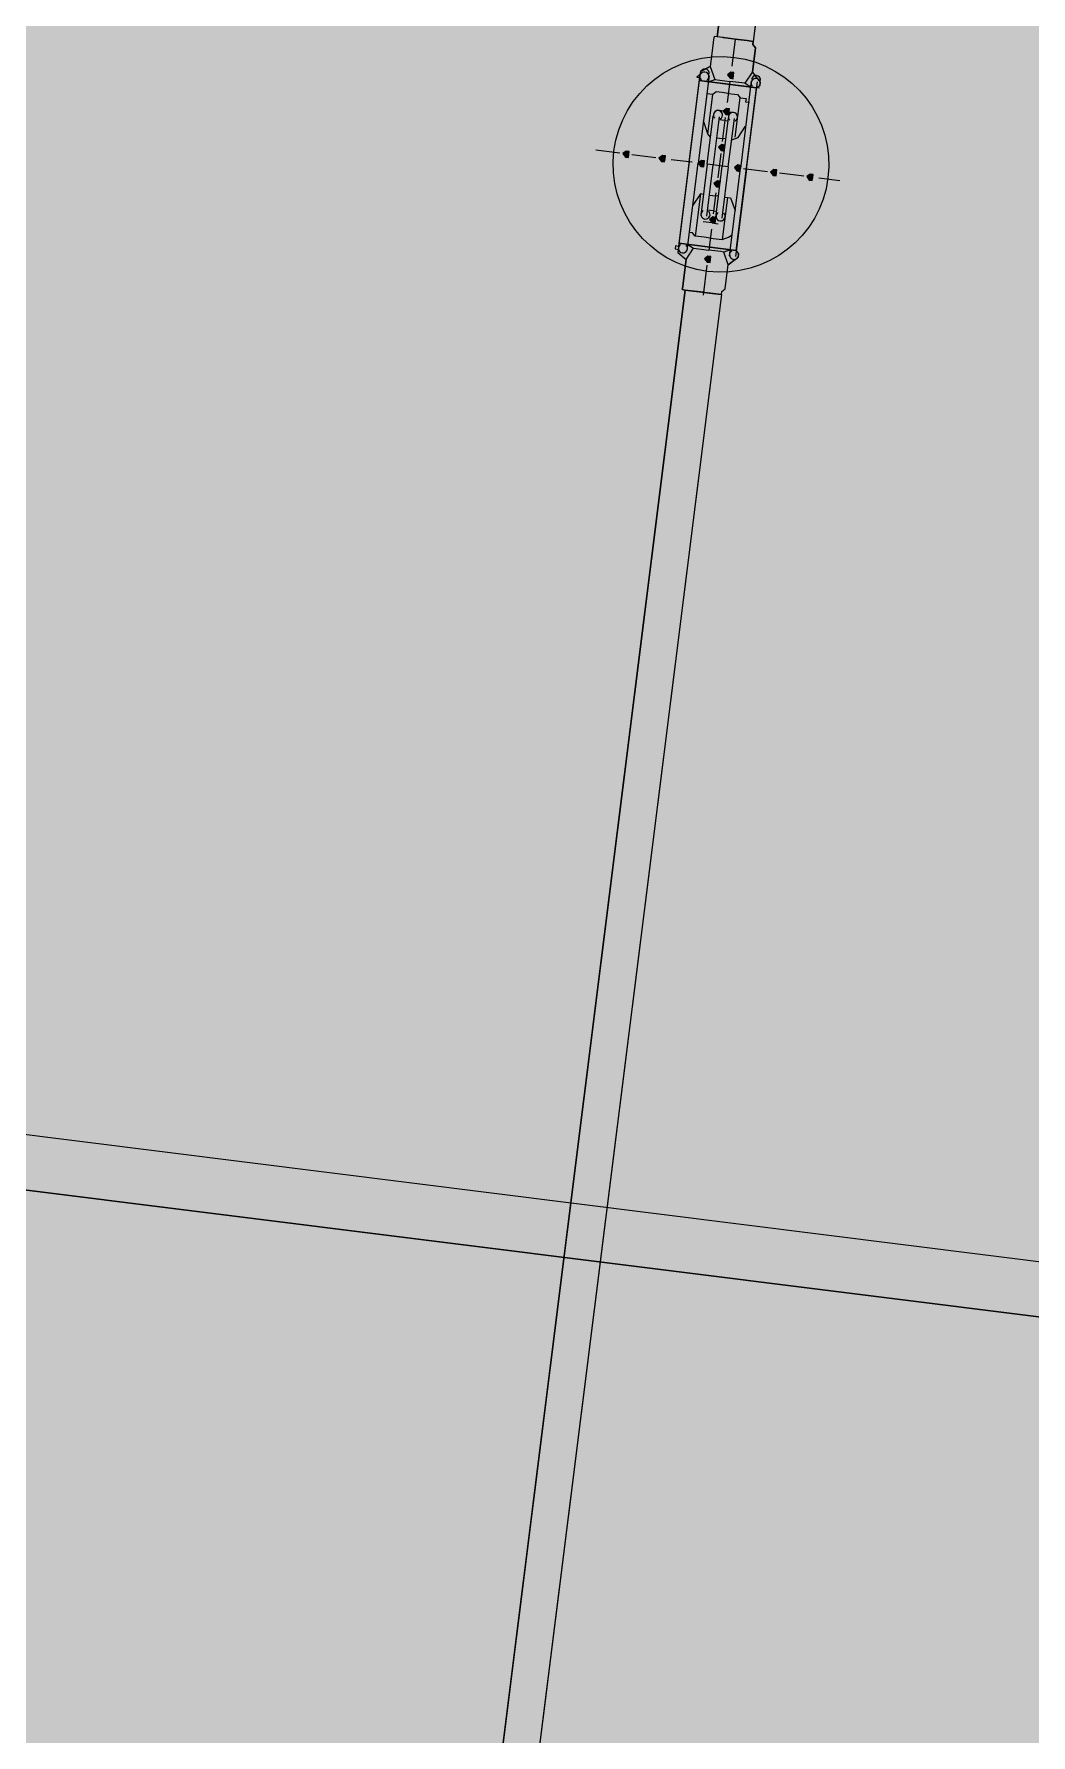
# Model space of a CAD drawing. Header units: metres. Extents: x -4 to 509425, y 7549 to 4732445.
# Drawn here: x 476022.041 to 476024.82, y 4719750.175 to 4719754.916 of the extents above; entities that cross this region are included whole.
import ezdxf

# ---------------------------------------------------------------- set-up
doc = ezdxf.new("R2010")
doc.units = ezdxf.units.M
doc.header["$LTSCALE"] = 0.01
doc.header["$MEASUREMENT"] = 0
doc.layers.get('0').update_dxf_attribs({"lineweight": 0})
doc.layers.add('_SUBESTACIÓN', color=1, linetype='Continuous')
doc.layers.add('SUBESTACION LA VID', color=253, linetype='Continuous')

# ---------------------------------------------------------------- blocks, each defined once
blk = doc.blocks.new('A$Cfff6051d')
at = {"layer": 'SUBESTACION LA VID', "transparency": 33554687}
h = blk.add_hatch(color=256, dxfattribs=at)
h.dxf.hatch_style = 2
h.paths.add_polyline_path([(476023.9911, 4719754.8003), (476023.9921, 4719754.8087), (476023.9837, 4719754.8097), (476023.9743, 4719754.8024), (476023.9816, 4719754.7929), (476023.99, 4719754.7919)])
h = blk.add_hatch(color=256, dxfattribs=at)
h.dxf.hatch_style = 2
h.paths.add_polyline_path([(476023.9784, 4719754.6994), (476023.9795, 4719754.7078), (476023.9711, 4719754.7089), (476023.9616, 4719754.7016), (476023.969, 4719754.6921), (476023.9774, 4719754.691)])
h = blk.add_hatch(color=256, dxfattribs=at)
h.dxf.hatch_style = 2
h.paths.add_polyline_path([(476023.9658, 4719754.5986), (476023.9668, 4719754.607), (476023.9584, 4719754.6081), (476023.949, 4719754.6008), (476023.9563, 4719754.5913), (476023.9647, 4719754.5902)])
h = blk.add_hatch(color=256, dxfattribs=at)
h.dxf.hatch_style = 2
h.paths.add_polyline_path([(476023.6991, 4719754.5809), (476023.7001, 4719754.5893), (476023.6917, 4719754.5903), (476023.6823, 4719754.583), (476023.6896, 4719754.5735), (476023.698, 4719754.5725)])
h = blk.add_hatch(color=256, dxfattribs=at)
h.dxf.hatch_style = 2
h.paths.add_polyline_path([(476023.7999, 4719754.5683), (476023.8009, 4719754.5767), (476023.7925, 4719754.5777), (476023.7831, 4719754.5704), (476023.7904, 4719754.5609), (476023.7988, 4719754.5599)])
h = blk.add_hatch(color=256, dxfattribs=at)
h.dxf.hatch_style = 2
h.paths.add_polyline_path([(476023.9091, 4719754.5546), (476023.9101, 4719754.563), (476023.9017, 4719754.564), (476023.8923, 4719754.5567), (476023.8996, 4719754.5472), (476023.908, 4719754.5462)])
h = blk.add_hatch(color=256, dxfattribs=at)
h.dxf.hatch_style = 2
h.paths.add_polyline_path([(476023.9531, 4719754.4978), (476023.9542, 4719754.5062), (476023.9458, 4719754.5073), (476023.9363, 4719754.4999), (476023.9437, 4719754.4905), (476023.9521, 4719754.4894)])
h = blk.add_hatch(color=256, dxfattribs=at)
h.dxf.hatch_style = 2
h.paths.add_polyline_path([(476024.0099, 4719754.5419), (476024.0109, 4719754.5503), (476024.0025, 4719754.5514), (476023.9931, 4719754.544), (476024.0004, 4719754.5346), (476024.0088, 4719754.5335)])
h = blk.add_hatch(color=256, dxfattribs=at)
h.dxf.hatch_style = 2
h.paths.add_polyline_path([(476024.1107, 4719754.5293), (476024.1117, 4719754.5377), (476024.1033, 4719754.5387), (476024.0939, 4719754.5314), (476024.1012, 4719754.5219), (476024.1096, 4719754.5209)])
h = blk.add_hatch(color=256, dxfattribs=at)
h.dxf.hatch_style = 2
h.paths.add_polyline_path([(476024.2115, 4719754.5167), (476024.2125, 4719754.5251), (476024.2041, 4719754.5261), (476024.1947, 4719754.5188), (476024.202, 4719754.5093), (476024.2104, 4719754.5083)])
h = blk.add_hatch(color=256, dxfattribs=at)
h.dxf.hatch_style = 2
h.paths.add_polyline_path([(476023.9405, 4719754.397), (476023.9416, 4719754.4054), (476023.9332, 4719754.4065), (476023.9237, 4719754.3991), (476023.9311, 4719754.3897), (476023.9395, 4719754.3886)])
h = blk.add_hatch(color=256, dxfattribs=at)
h.dxf.hatch_style = 2
h.paths.add_polyline_path([(476023.9268, 4719754.2878), (476023.9279, 4719754.2962), (476023.9195, 4719754.2973), (476023.91, 4719754.2899), (476023.9174, 4719754.2805), (476023.9258, 4719754.2794)])
at = {"layer": 'SUBESTACION LA VID', "lineweight": 15}
for p, q in [((476024.621, 4719760.3014), (476023.9449, 4719754.9084)), ((476024.7218, 4719760.2888), (476024.0457, 4719754.8958)), ((476071.4612, 4719745.6493), (475975.7142, 4719757.6531)), ((476071.4423, 4719745.4981), (475975.6953, 4719757.5019)), ((476023.9953, 4719754.9021), (476023.9858, 4719754.8265)), ((476023.8671, 4719754.5598), (476023.8976, 4719754.8034)), ((476023.9228, 4719754.8003), (476023.8923, 4719754.5567)), ((476023.9196, 4719754.6386), (476023.9333, 4719754.7478)), ((476023.9207, 4719754.7835), (476023.9386, 4719754.7898)), ((476023.9386, 4719754.7898), (476023.9806, 4719754.7845)), ((476023.9806, 4719754.7845), (476023.9732, 4719754.7257)), ((476024.0142, 4719754.7803), (476023.9806, 4719754.7845)), ((476024.0404, 4719754.7855), (476024.0099, 4719754.5419)), ((476024.0383, 4719754.7687), (476024.0226, 4719754.7792)), ((476024.0267, 4719754.5398), (476024.0572, 4719754.7834)), ((476023.97, 4719754.7005), (476023.9448, 4719754.7037)), ((476023.97, 4719754.7005), (476023.9868, 4719754.6984)), ((476023.9952, 4719754.6291), (476024.0089, 4719754.7383)), ((476023.9175, 4719754.5535), (476023.9343, 4719754.6879)), ((476023.9511, 4719754.6858), (476023.9343, 4719754.5514)), ((476023.9669, 4719754.6753), (476023.9501, 4719754.6774)), ((476023.9679, 4719754.6837), (476023.9595, 4719754.6165)), ((476023.9763, 4719754.6826), (476023.9595, 4719754.5482)), ((476023.9669, 4719754.6753), (476023.9753, 4719754.6742)), ((476023.9763, 4719754.5461), (476023.9931, 4719754.6805)), ((476023.9437, 4719754.627), (476023.9605, 4719754.6249)), ((476023.9689, 4719754.6238), (476023.9605, 4719754.6249)), ((476023.6739, 4719754.5841), (476023.6067, 4719754.5925)), ((476023.7747, 4719754.5714), (476023.7075, 4719754.5798)), ((476023.8755, 4719754.5588), (476023.8167, 4719754.5661)), ((476023.8671, 4719754.5598), (476023.8365, 4719754.3162)), ((476023.8617, 4719754.3131), (476023.8923, 4719754.5567)), ((476023.9553, 4719754.5829), (476023.9469, 4719754.5157)), ((476023.9175, 4719754.5535), (476023.8996, 4719754.4107)), ((476023.9164, 4719754.4086), (476023.9343, 4719754.5514)), ((476023.9763, 4719754.5461), (476023.9175, 4719754.5535)), ((476023.9416, 4719754.4054), (476023.9595, 4719754.5482)), ((476023.9763, 4719754.5461), (476023.9584, 4719754.4033)), ((476023.9793, 4719754.2983), (476024.0099, 4719754.5419)), ((476024.0267, 4719754.5398), (476023.9961, 4719754.2962)), ((476024.0855, 4719754.5324), (476024.0183, 4719754.5409)), ((476024.1863, 4719754.5198), (476024.1191, 4719754.5282)), ((476024.2871, 4719754.5072), (476024.2283, 4719754.5145)), ((476023.8985, 4719754.4706), (476023.8838, 4719754.353)), ((476023.9237, 4719754.4674), (476023.9405, 4719754.4653)), ((476023.9416, 4719754.4737), (476023.9342, 4719754.4149)), ((476023.9489, 4719754.4642), (476023.9405, 4719754.4653)), ((476023.9741, 4719754.4611), (476023.9594, 4719754.3435)), ((476023.9353, 4719754.4233), (476023.9185, 4719754.4254)), ((476023.9353, 4719754.4233), (476023.9437, 4719754.4222)), ((476023.9311, 4719754.3897), (476023.9059, 4719754.3928)), ((476023.929, 4719754.3729), (476023.9216, 4719754.3141)), ((476023.9311, 4719754.3897), (476023.9479, 4719754.3876)), ((476023.8638, 4719754.3299), (476023.8796, 4719754.3194)), ((476023.8796, 4719754.3194), (476023.9216, 4719754.3141)), ((476023.9163, 4719754.2721), (476023.9058, 4719754.1881)), ((476023.9552, 4719754.3099), (476023.9216, 4719754.3141)), ((476023.9814, 4719754.3151), (476023.9636, 4719754.3088)), ((476023.8564, 4719754.2028), (476023.1803, 4719748.8098)), ((476023.9572, 4719754.1902), (476023.2811, 4719748.7971))]:
    blk.add_line(p, q, dxfattribs=at)
at = {"layer": 'SUBESTACION LA VID', "lineweight": 0}
blk.add_line((476023.8564, 4719754.2028), (476023.9572, 4719754.1902), dxfattribs=at)
at = {"layer": 'SUBESTACION LA VID', "lineweight": 15}
for points in [[(476024.621, 4719760.3014), (476024.7218, 4719760.2888), (476024.0457, 4719754.8958), (476023.9449, 4719754.9084), (476024.621, 4719760.3014)], [(476071.4423, 4719745.4981), (476071.4612, 4719745.6493), (475975.7142, 4719757.6531), (475975.6953, 4719757.5019), (476071.4423, 4719745.4981)], [(476023.8586, 4719754.2879), (476023.8512, 4719754.2291), (476023.8501, 4719754.2207), (476023.8491, 4719754.2123), (476023.848, 4719754.2039), (476023.8564, 4719754.2028), (476023.8648, 4719754.2017), (476023.8732, 4719754.2007), (476023.89, 4719754.1986), (476023.9236, 4719754.1944), (476023.932, 4719754.1933), (476023.9404, 4719754.1923), (476023.9572, 4719754.1902), (476023.9583, 4719754.1986), (476023.9677, 4719754.2059), (476023.9688, 4719754.2143), (476023.9762, 4719754.2731), (476023.9951, 4719754.2878), (476024.0045, 4719754.2952), (476024.0056, 4719754.3036), (476023.9982, 4719754.313), (476024.0551, 4719754.7666), (476024.0646, 4719754.774), (476024.0656, 4719754.7824), (476024.0583, 4719754.7918), (476024.0436, 4719754.8107), (476024.0509, 4719754.8695), (476024.052, 4719754.8779), (476024.0447, 4719754.8874), (476024.0457, 4719754.8958), (476024.0289, 4719754.8979), (476024.0205, 4719754.899), (476024.0121, 4719754.9), (476023.9953, 4719754.9021), (476023.9785, 4719754.9042), (476023.9617, 4719754.9063), (476023.9533, 4719754.9074), (476023.9449, 4719754.9084), (476023.9365, 4719754.9095), (476023.9354, 4719754.9011), (476023.9344, 4719754.8927), (476023.9333, 4719754.8843), (476023.926, 4719754.8255), (476023.8987, 4719754.8118), (476023.8976, 4719754.8034), (476023.8882, 4719754.7961), (476023.8966, 4719754.795), (476023.8955, 4719754.7866), (476023.8386, 4719754.333), (476023.8376, 4719754.3246), (476023.8292, 4719754.3257), (476023.8281, 4719754.3173), (476023.8365, 4719754.3162), (476023.8355, 4719754.3078), (476023.8586, 4719754.2879)], [(476023.9953, 4719754.9021), (476023.9785, 4719754.9042), (476023.9617, 4719754.9063), (476023.9533, 4719754.9074), (476023.9449, 4719754.9084), (476023.9365, 4719754.9095), (476023.9354, 4719754.9011), (476023.9344, 4719754.8927), (476023.9333, 4719754.8843), (476023.926, 4719754.8255)], [(476023.9953, 4719754.9021), (476024.0121, 4719754.9), (476024.0205, 4719754.899), (476024.0289, 4719754.8979), (476024.0457, 4719754.8958), (476024.0447, 4719754.8874), (476024.052, 4719754.8779), (476024.0509, 4719754.8695), (476024.0436, 4719754.8107)], [(476023.8987, 4719754.8118), (476023.926, 4719754.8255), (476023.9386, 4719754.7898)], [(476024.0583, 4719754.7918), (476024.0436, 4719754.8107), (476024.0226, 4719754.7792), (476024.0142, 4719754.7803)], [(476023.9763, 4719754.7509), (476023.9595, 4719754.753), (476023.9427, 4719754.7551), (476023.9333, 4719754.7478), (476023.9249, 4719754.7488), (476023.9165, 4719754.7499), (476023.9154, 4719754.7415), (476023.9144, 4719754.7331)], [(476023.9763, 4719754.7509), (476023.9931, 4719754.7488), (476024.0015, 4719754.7477), (476024.0089, 4719754.7383), (476024.0257, 4719754.7362), (476024.0246, 4719754.7278), (476024.033, 4719754.7267), (476024.032, 4719754.7183)], [(476023.9269, 4719754.6291), (476023.9196, 4719754.6386), (476023.907, 4719754.6743)], [(476023.9858, 4719754.6217), (476024.0036, 4719754.628), (476024.0246, 4719754.6595)], [(476023.9069, 4719754.4695), (476023.8985, 4719754.4706), (476023.8775, 4719754.4391)], [(476023.9657, 4719754.4621), (476023.9825, 4719754.46), (476023.9951, 4719754.4243)], [(476023.9258, 4719754.3477), (476023.909, 4719754.3498), (476023.8922, 4719754.3519), (476023.8838, 4719754.353), (476023.8764, 4719754.3624), (476023.868, 4719754.3635), (476023.8691, 4719754.3719), (476023.8702, 4719754.3803)], [(476023.9258, 4719754.3477), (476023.9426, 4719754.3456), (476023.951, 4719754.3445), (476023.9594, 4719754.3435), (476023.9772, 4719754.3498), (476023.9867, 4719754.3571), (476023.9878, 4719754.3655)], [(476023.8355, 4719754.3078), (476023.8586, 4719754.2879), (476023.8796, 4719754.3194)], [(476023.9068, 4719754.1965), (476023.89, 4719754.1986), (476023.8732, 4719754.2007), (476023.8648, 4719754.2017), (476023.8564, 4719754.2028), (476023.848, 4719754.2039), (476023.8491, 4719754.2123), (476023.8501, 4719754.2207), (476023.8512, 4719754.2291), (476023.8586, 4719754.2879)], [(476023.9068, 4719754.1965), (476023.9236, 4719754.1944), (476023.932, 4719754.1933), (476023.9404, 4719754.1923), (476023.9572, 4719754.1902), (476023.9583, 4719754.1986), (476023.9677, 4719754.2059), (476023.9688, 4719754.2143), (476023.9762, 4719754.2731)], [(476023.9951, 4719754.2878), (476023.9762, 4719754.2731), (476023.9636, 4719754.3088), (476023.9552, 4719754.3099)], [(476023.8564, 4719754.2028), (476023.9572, 4719754.1902), (476023.2811, 4719748.7971), (476023.1803, 4719748.8098), (476023.8564, 4719754.2028)]]:
    blk.add_lwpolyline(points, dxfattribs=at)
at = {"layer": 'SUBESTACION LA VID', "lineweight": 0}
for points in [[(476023.9953, 4719754.9021), (476023.9617, 4719754.9063), (476024.0121, 4719754.9)], [(476024.0635, 4719754.7656), (476023.8955, 4719754.7866), (476024.0551, 4719754.7666), (476023.8955, 4719754.7866), (476024.0551, 4719754.7666)], [(476023.8386, 4719754.333), (476023.9982, 4719754.313), (476023.8386, 4719754.333)], [(476023.9572, 4719754.1902), (476023.8564, 4719754.2028), (476023.9572, 4719754.1902), (476023.8648, 4719754.2017), (476023.9404, 4719754.1923), (476023.8732, 4719754.2007)], [(476023.89, 4719754.1986), (476023.932, 4719754.1933), (476023.8732, 4719754.2007)]]:
    blk.add_lwpolyline(points, dxfattribs=at)
at = {"layer": 'SUBESTACION LA VID'}
for points in [[(476023.9911, 4719754.8003), (476023.9921, 4719754.8087), (476023.9837, 4719754.8097), (476023.9743, 4719754.8024), (476023.9816, 4719754.7929), (476023.99, 4719754.7919)], [(476023.9784, 4719754.6994), (476023.9795, 4719754.7078), (476023.9711, 4719754.7089), (476023.9616, 4719754.7016), (476023.969, 4719754.6921), (476023.9774, 4719754.691)], [(476023.9658, 4719754.5986), (476023.9668, 4719754.607), (476023.9584, 4719754.6081), (476023.949, 4719754.6008), (476023.9563, 4719754.5913), (476023.9647, 4719754.5902)], [(476023.6991, 4719754.5809), (476023.7001, 4719754.5893), (476023.6917, 4719754.5903), (476023.6823, 4719754.583), (476023.6896, 4719754.5735), (476023.698, 4719754.5725)], [(476023.7999, 4719754.5683), (476023.8009, 4719754.5767), (476023.7925, 4719754.5777), (476023.7831, 4719754.5704), (476023.7904, 4719754.5609), (476023.7988, 4719754.5599)], [(476023.9091, 4719754.5546), (476023.9101, 4719754.563), (476023.9017, 4719754.564), (476023.8923, 4719754.5567), (476023.8996, 4719754.5472), (476023.908, 4719754.5462)], [(476023.9531, 4719754.4978), (476023.9542, 4719754.5062), (476023.9458, 4719754.5073), (476023.9363, 4719754.4999), (476023.9437, 4719754.4905), (476023.9521, 4719754.4894)], [(476024.0099, 4719754.5419), (476024.0109, 4719754.5503), (476024.0025, 4719754.5514), (476023.9931, 4719754.544), (476024.0004, 4719754.5346), (476024.0088, 4719754.5335)], [(476024.1107, 4719754.5293), (476024.1117, 4719754.5377), (476024.1033, 4719754.5387), (476024.0939, 4719754.5314), (476024.1012, 4719754.5219), (476024.1096, 4719754.5209)], [(476024.2115, 4719754.5167), (476024.2125, 4719754.5251), (476024.2041, 4719754.5261), (476024.1947, 4719754.5188), (476024.202, 4719754.5093), (476024.2104, 4719754.5083)], [(476023.9405, 4719754.397), (476023.9416, 4719754.4054), (476023.9332, 4719754.4065), (476023.9237, 4719754.3991), (476023.9311, 4719754.3897), (476023.9395, 4719754.3886)], [(476023.9268, 4719754.2878), (476023.9279, 4719754.2962), (476023.9195, 4719754.2973), (476023.91, 4719754.2899), (476023.9174, 4719754.2805), (476023.9258, 4719754.2794)]]:
    blk.add_lwpolyline(points, close=True, dxfattribs=at)
at = {"layer": 'SUBESTACION LA VID', "lineweight": 0}
for points in [[(476023.9911, 4719754.8003), (476023.9921, 4719754.8087), (476023.9837, 4719754.8097), (476023.9743, 4719754.8024), (476023.9816, 4719754.7929), (476023.99, 4719754.7919)], [(476023.9784, 4719754.6994), (476023.9795, 4719754.7078), (476023.9711, 4719754.7089), (476023.9616, 4719754.7016), (476023.969, 4719754.6921), (476023.9774, 4719754.691)], [(476023.9658, 4719754.5986), (476023.9668, 4719754.607), (476023.9584, 4719754.6081), (476023.949, 4719754.6008), (476023.9563, 4719754.5913), (476023.9647, 4719754.5902)], [(476023.6991, 4719754.5809), (476023.7001, 4719754.5893), (476023.6917, 4719754.5903), (476023.6823, 4719754.583), (476023.6896, 4719754.5735), (476023.698, 4719754.5725)], [(476023.7999, 4719754.5683), (476023.8009, 4719754.5767), (476023.7925, 4719754.5777), (476023.7831, 4719754.5704), (476023.7904, 4719754.5609), (476023.7988, 4719754.5599)], [(476023.9091, 4719754.5546), (476023.9101, 4719754.563), (476023.9017, 4719754.564), (476023.8923, 4719754.5567), (476023.8996, 4719754.5472), (476023.908, 4719754.5462)], [(476023.9531, 4719754.4978), (476023.9542, 4719754.5062), (476023.9458, 4719754.5073), (476023.9363, 4719754.4999), (476023.9437, 4719754.4905), (476023.9521, 4719754.4894)], [(476024.0099, 4719754.5419), (476024.0109, 4719754.5503), (476024.0025, 4719754.5514), (476023.9931, 4719754.544), (476024.0004, 4719754.5346), (476024.0088, 4719754.5335)], [(476024.1107, 4719754.5293), (476024.1117, 4719754.5377), (476024.1033, 4719754.5387), (476024.0939, 4719754.5314), (476024.1012, 4719754.5219), (476024.1096, 4719754.5209)], [(476024.2115, 4719754.5167), (476024.2125, 4719754.5251), (476024.2041, 4719754.5261), (476024.1947, 4719754.5188), (476024.202, 4719754.5093), (476024.2104, 4719754.5083)], [(476023.9405, 4719754.397), (476023.9416, 4719754.4054), (476023.9332, 4719754.4065), (476023.9237, 4719754.3991), (476023.9311, 4719754.3897), (476023.9395, 4719754.3886)], [(476023.9268, 4719754.2878), (476023.9279, 4719754.2962), (476023.9195, 4719754.2973), (476023.91, 4719754.2899), (476023.9174, 4719754.2805), (476023.9258, 4719754.2794)]]:
    blk.add_lwpolyline(points, close=True, dxfattribs=at)
at = {"layer": 'SUBESTACION LA VID', "lineweight": 15}
for points, knots in [([(476023.6576, 4719754.5904), (476023.6369, 4719754.4257), (476023.7537, 4719754.2754), (476023.9184, 4719754.2548), (476024.0831, 4719754.2341), (476024.2334, 4719754.3509), (476024.254, 4719754.5156), (476024.2747, 4719754.6803), (476024.1579, 4719754.8305), (476023.9932, 4719754.8512), (476023.8285, 4719754.8718), (476023.6782, 4719754.7551), (476023.6576, 4719754.5904)], [0, 0, 0, 0, 1, 1, 1, 2, 2, 2, 3, 3, 3, 4, 4, 4, 4]), ([(476023.9113, 4719754.8103), (476023.9059, 4719754.8109), (476023.9006, 4719754.8081), (476023.8982, 4719754.8032), (476023.8959, 4719754.7983), (476023.8969, 4719754.7924), (476023.9008, 4719754.7886)], [0, 0, 0, 0, 1, 1, 1, 2, 2, 2, 2]), ([(476023.9233, 4719754.8045), (476023.9242, 4719754.8114), (476023.9193, 4719754.8178), (476023.9123, 4719754.8187), (476023.9054, 4719754.8195), (476023.899, 4719754.8146), (476023.8981, 4719754.8076)], [0, 0, 0, 0, 1, 1, 1, 2, 2, 2, 2]), ([(476023.9161, 4719754.7867), (476023.9208, 4719754.7894), (476023.9232, 4719754.7949), (476023.9221, 4719754.8002), (476023.921, 4719754.8055), (476023.9167, 4719754.8096), (476023.9113, 4719754.8103)], [0, 0, 0, 0, 1, 1, 1, 2, 2, 2, 2]), ([(476024.0541, 4719754.7924), (476024.0487, 4719754.793), (476024.0434, 4719754.7902), (476024.0411, 4719754.7853), (476024.0387, 4719754.7804), (476024.0397, 4719754.7745), (476024.0436, 4719754.7707)], [0, 0, 0, 0, 1, 1, 1, 2, 2, 2, 2]), ([(476024.0661, 4719754.7866), (476024.067, 4719754.7935), (476024.0621, 4719754.7999), (476024.0551, 4719754.8008), (476024.0482, 4719754.8016), (476024.0418, 4719754.7967), (476024.0409, 4719754.7897)], [0, 0, 0, 0, 1, 1, 1, 2, 2, 2, 2]), ([(476024.0589, 4719754.7688), (476024.0636, 4719754.7715), (476024.066, 4719754.777), (476024.0649, 4719754.7823), (476024.0638, 4719754.7876), (476024.0595, 4719754.7917), (476024.0541, 4719754.7924)], [0, 0, 0, 0, 1, 1, 1, 2, 2, 2, 2]), ([(476023.949, 4719754.7031), (476023.9436, 4719754.7038), (476023.9384, 4719754.701), (476023.936, 4719754.6961), (476023.9336, 4719754.6912), (476023.9347, 4719754.6853), (476023.9385, 4719754.6815)], [0, 0, 0, 0, 1, 1, 1, 2, 2, 2, 2]), ([(476023.949, 4719754.7031), (476023.9436, 4719754.7038), (476023.9384, 4719754.701), (476023.936, 4719754.6961), (476023.9336, 4719754.6912), (476023.9347, 4719754.6853), (476023.9385, 4719754.6815)], [0, 0, 0, 0, 1, 1, 1, 2, 2, 2, 2]), ([(476023.96, 4719754.689), (476023.9609, 4719754.6959), (476023.956, 4719754.7023), (476023.949, 4719754.7031), (476023.9421, 4719754.704), (476023.9357, 4719754.6991), (476023.9348, 4719754.6921)], [0, 0, 0, 0, 1, 1, 1, 2, 2, 2, 2]), ([(476023.9538, 4719754.6796), (476023.9585, 4719754.6823), (476023.961, 4719754.6877), (476023.9599, 4719754.6931), (476023.9588, 4719754.6984), (476023.9544, 4719754.7025), (476023.949, 4719754.7031)], [0, 0, 0, 0, 1, 1, 1, 2, 2, 2, 2]), ([(476023.991, 4719754.6979), (476023.9856, 4719754.6985), (476023.9804, 4719754.6957), (476023.978, 4719754.6908), (476023.9756, 4719754.6859), (476023.9767, 4719754.68), (476023.9805, 4719754.6762)], [0, 0, 0, 0, 1, 1, 1, 2, 2, 2, 2]), ([(476024.002, 4719754.6837), (476024.0029, 4719754.6906), (476023.998, 4719754.697), (476023.991, 4719754.6979), (476023.9841, 4719754.6987), (476023.9777, 4719754.6938), (476023.9768, 4719754.6868)], [0, 0, 0, 0, 1, 1, 1, 2, 2, 2, 2]), ([(476023.9958, 4719754.6743), (476024.0005, 4719754.677), (476024.003, 4719754.6825), (476024.0019, 4719754.6878), (476024.0008, 4719754.6931), (476023.9964, 4719754.6972), (476023.991, 4719754.6979)], [0, 0, 0, 0, 1, 1, 1, 2, 2, 2, 2]), ([(476023.9958, 4719754.6743), (476024.0005, 4719754.677), (476024.003, 4719754.6825), (476024.0019, 4719754.6878), (476024.0008, 4719754.6931), (476023.9964, 4719754.6972), (476023.991, 4719754.6979)], [0, 0, 0, 0, 1, 1, 1, 2, 2, 2, 2]), ([(476023.9063, 4719754.4243), (476023.9016, 4719754.4216), (476023.8992, 4719754.4161), (476023.9002, 4719754.4108), (476023.9013, 4719754.4055), (476023.9057, 4719754.4014), (476023.9111, 4719754.4007)], [0, 0, 0, 0, 1, 1, 1, 2, 2, 2, 2]), ([(476023.9063, 4719754.4243), (476023.9016, 4719754.4216), (476023.8992, 4719754.4161), (476023.9002, 4719754.4108), (476023.9013, 4719754.4055), (476023.9057, 4719754.4014), (476023.9111, 4719754.4007)], [0, 0, 0, 0, 1, 1, 1, 2, 2, 2, 2]), ([(476023.9001, 4719754.4149), (476023.8992, 4719754.4079), (476023.9042, 4719754.4016), (476023.9111, 4719754.4007), (476023.9181, 4719754.3999), (476023.9244, 4719754.4048), (476023.9253, 4719754.4117)], [0, 0, 0, 0, 1, 1, 1, 2, 2, 2, 2]), ([(476023.9111, 4719754.4007), (476023.9165, 4719754.4), (476023.9218, 4719754.4029), (476023.9241, 4719754.4078), (476023.9265, 4719754.4127), (476023.9255, 4719754.4186), (476023.9216, 4719754.4224)], [0, 0, 0, 0, 1, 1, 1, 2, 2, 2, 2]), ([(476023.9483, 4719754.419), (476023.9436, 4719754.4163), (476023.9412, 4719754.4109), (476023.9422, 4719754.4055), (476023.9433, 4719754.4002), (476023.9477, 4719754.3961), (476023.9531, 4719754.3955)], [0, 0, 0, 0, 1, 1, 1, 2, 2, 2, 2]), ([(476023.9531, 4719754.3955), (476023.9585, 4719754.3948), (476023.9638, 4719754.3976), (476023.9661, 4719754.4025), (476023.9685, 4719754.4074), (476023.9675, 4719754.4133), (476023.9636, 4719754.4171)], [0, 0, 0, 0, 1, 1, 1, 2, 2, 2, 2]), ([(476023.9531, 4719754.3955), (476023.9585, 4719754.3948), (476023.9638, 4719754.3976), (476023.9661, 4719754.4025), (476023.9685, 4719754.4074), (476023.9675, 4719754.4133), (476023.9636, 4719754.4171)], [0, 0, 0, 0, 1, 1, 1, 2, 2, 2, 2]), ([(476023.9421, 4719754.4096), (476023.9412, 4719754.4027), (476023.9462, 4719754.3963), (476023.9531, 4719754.3955), (476023.9601, 4719754.3946), (476023.9664, 4719754.3995), (476023.9673, 4719754.4065)], [0, 0, 0, 0, 1, 1, 1, 2, 2, 2, 2]), ([(476023.8433, 4719754.3298), (476023.8386, 4719754.3271), (476023.8361, 4719754.3216), (476023.8372, 4719754.3163), (476023.8383, 4719754.311), (476023.8427, 4719754.3069), (476023.8481, 4719754.3062)], [0, 0, 0, 0, 1, 1, 1, 2, 2, 2, 2]), ([(476023.837, 4719754.3204), (476023.8362, 4719754.3135), (476023.8411, 4719754.3071), (476023.8481, 4719754.3062), (476023.855, 4719754.3054), (476023.8614, 4719754.3103), (476023.8623, 4719754.3173)], [0, 0, 0, 0, 1, 1, 1, 2, 2, 2, 2]), ([(476023.8481, 4719754.3062), (476023.8535, 4719754.3056), (476023.8587, 4719754.3084), (476023.8611, 4719754.3133), (476023.8635, 4719754.3182), (476023.8624, 4719754.3241), (476023.8585, 4719754.3279)], [0, 0, 0, 0, 1, 1, 1, 2, 2, 2, 2]), ([(476023.9861, 4719754.3119), (476023.9814, 4719754.3092), (476023.9789, 4719754.3037), (476023.98, 4719754.2984), (476023.9811, 4719754.2931), (476023.9855, 4719754.289), (476023.9909, 4719754.2883)], [0, 0, 0, 0, 1, 1, 1, 2, 2, 2, 2]), ([(476023.9799, 4719754.3025), (476023.979, 4719754.2956), (476023.9839, 4719754.2892), (476023.9909, 4719754.2883), (476023.9978, 4719754.2875), (476024.0042, 4719754.2924), (476024.0051, 4719754.2994)], [0, 0, 0, 0, 1, 1, 1, 2, 2, 2, 2]), ([(476023.9909, 4719754.2883), (476023.9963, 4719754.2877), (476024.0015, 4719754.2905), (476024.0039, 4719754.2954), (476024.0063, 4719754.3003), (476024.0052, 4719754.3062), (476024.0014, 4719754.31)], [0, 0, 0, 0, 1, 1, 1, 2, 2, 2, 2])]:
    blk.add_open_spline(points, degree=3, knots=knots, dxfattribs=at)

msp = doc.modelspace()

# ---------------------------------------------------------------- hatches: boundary and pattern name
at = {"layer": '_SUBESTACIÓN', "transparency": 33554559}
h = msp.add_hatch(color=1, dxfattribs=at)
h.dxf.hatch_style = 1
h.paths.add_polyline_path([(475968.6399, 4719805.825), (476089.9386, 4719790.615), (476078.1686, 4719696.74), (475956.8686, 4719711.9502)])

# ---------------------------------------------------------------- block references
at = {"linetype": 'Continuous'}
msp.add_blockref('A$Cfff6051d', (0, 0), dxfattribs=at)

doc.saveas('drawing.dxf')
